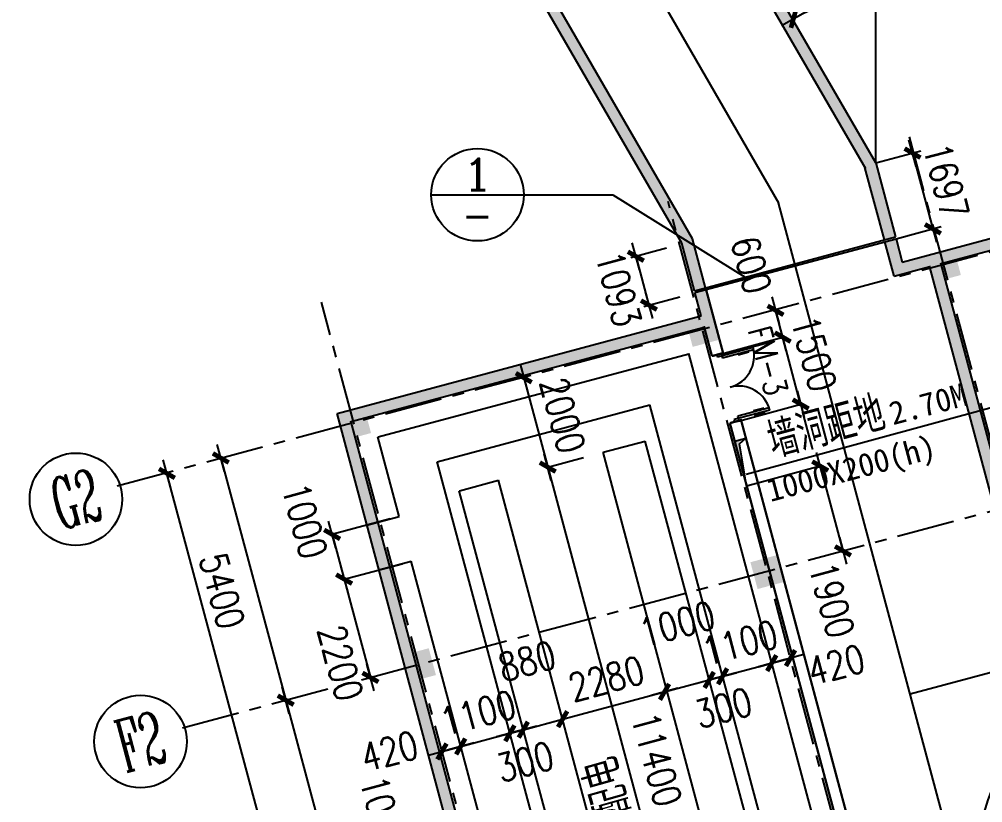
# Model space of a CAD drawing. Extents: x -542930 to 249594, y -301235 to 84515.
# Drawn here: x -74513 to -53689, y -208935 to -191997 of the extents above; entities that cross this region are included whole.
import ezdxf
from ezdxf.enums import TextEntityAlignment as Align

# ---------------------------------------------------------------- set-up
doc = ezdxf.new("R2010")
doc.units = 0
doc.header["$LTSCALE"] = 1000
doc.header["$MEASUREMENT"] = 0
doc.linetypes.add('CENTER', pattern=[2, 1.25, -0.25, 0.25, -0.25])
doc.layers.get('0').update_dxf_attribs({"linetype": 'CONTINUOUS'})
doc.layers.get('DEFPOINTS').update_dxf_attribs({"linetype": 'CONTINUOUS'})
for name, color, linetype in [('A-CH-TEXT', 2, 'CONTINUOUS'), ('A-COLUMN', 5, 'CONTINUOUS'), ('A-GRID', 1, 'CENTER'), ('A-STAIR', 3, 'CONTINUOUS'), ('AXIS', 3, 'CONTINUOUS'), ('AXIS_TEXT', 7, 'CONTINUOUS'), ('PUB_DIM', 3, 'CONTINUOUS'), ('PUB_WINDW', 7, 'CONTINUOUS'), ('TEXT', 7, 'CONTINUOUS'), ('WALL', 255, 'CONTINUOUS'), ('WINDOW', 2, 'CONTINUOUS')]:
    doc.layers.add(name, color=color, linetype=linetype)
doc.styles.add('COMP', font='complex', dxfattribs={"bigfont": 'hztxt'})
doc.styles.add('COMPLEX', font='COMPLEX')
doc.styles.add('DIM_FONT', font='SIMPLEX.shx', dxfattribs={"width": 0.8})
doc.styles.add('HZTXT', font='SimSun.ttf', dxfattribs={"height": 0.8})
doc.styles.add('HZXY', font='romans.shx', dxfattribs={"width": 0.8, "bigfont": 'hztxt.shx'})
doc.dimstyles.new('AXIS200', dxfattribs={"dimscale": 2, "dimtxt": 300, "dimasz": 1, "dimexe": 250, "dimexo": 300, "dimgap": 150, "dimtad": 1, "dimdec": 0, "dimdsep": 46, "dimtxsty": 'DIM_FONT', "dimblk": '_DIMX', "dimblk1": '_DIMX', "dimblk2": '_DIMX', "dimsah": 1, "dimcen": 5, "dimse1": 1, "dimse2": 1, "dimclrt": 7, "dimadec": 0, "dimazin": 0, "dimtfac": 1, "dimtdec": 0, "dimtix": 1, "dimtmove": 2, "dimatfit": 3, "dimldrblk": '_DIMX', "dimfxl": 1, "dimarcsym": 0})

# ---------------------------------------------------------------- blocks, each defined once
blk = doc.blocks.new('_DIMX')
blk.add_line((-150, 0), (150, 0))
at = {"const_width": 50}
blk.add_lwpolyline([(-70, -70), (70, 70)], dxfattribs=at)
blk = doc.blocks.new('*D403')
at = {"layer": 'DEFPOINTS', "color": 0, "transparency": 16777216}
for p in [(4165, -181516), (-17705, -182118), (2111, -182118), (-16597, -183737), (-67586, -200741)]:
    blk.add_point(p, dxfattribs=at)
at = {"layer": 'PUB_DIM', "color": 0, "lineweight": -2, "transparency": 16777216}
blk.add_arc((1918, -182118), 18585, 180.0062, 194.9939, dxfattribs=at)
at = {"layer": 'PUB_DIM', "color": 0, "lineweight": -2, "transparency": 16777216, "xscale": 2, "yscale": 2, "zscale": 2}
for p, rotation in [((-16668, -182118), 90.00308284057766), ((-16034, -186928), 284.9969402081487)]:
    blk.add_blockref('_DIMX', p, dxfattribs=dict(at, rotation=rotation))
at = {"layer": 'PUB_DIM', "color": 7, "transparency": 16777216, "insert": (-15914, -184465), "char_height": 600, "attachment_point": 5, "rotation": 277.5, "style": 'DIM_FONT'}
blk.add_mtext('15°', dxfattribs=at)
blk = doc.blocks.new('*D411')
at = {"layer": 'DEFPOINTS', "color": 0, "transparency": 16777216}
for p in [(-71322, -201815), (-72288, -202074), (-62966, -236864)]:
    blk.add_point(p, dxfattribs=at)
at = {"layer": 'PUB_DIM', "color": 0, "lineweight": -2, "transparency": 16777216}
blk.add_line((-62001, -236604), (-71322, -201817), dxfattribs=at)
at = {"layer": 'PUB_DIM', "color": 0, "lineweight": -2, "transparency": 16777216, "xscale": 2, "yscale": 2, "zscale": 2}
for p, rotation in [((-71322, -201815), 104.9999988065474), ((-62000, -236605), 284.9999988065474)]:
    blk.add_blockref('_DIMX', p, dxfattribs=dict(at, rotation=rotation))
at = {"layer": 'PUB_DIM', "color": 7, "transparency": 16777216, "insert": (-68008, -217364), "char_height": 600, "attachment_point": 5, "rotation": 285, "style": 'DIM_FONT'}
blk.add_mtext('36000', dxfattribs=at)
blk = doc.blocks.new('*D413')
at = {"layer": 'DEFPOINTS', "color": 0, "transparency": 16777216}
for p in [(-63344, -205268), (-61478, -212222), (-66890, -213672)]:
    blk.add_point(p, dxfattribs=at)
at = {"layer": 'PUB_DIM', "color": 0, "lineweight": -2, "transparency": 16777216}
blk.add_line((-68753, -206720), (-66891, -213670), dxfattribs=at)
at = {"layer": 'PUB_DIM', "color": 0, "lineweight": -2, "transparency": 16777216, "xscale": 2, "yscale": 2, "zscale": 2}
for p, rotation in [((-68754, -206718), 105.0000000026927), ((-66890, -213672), 285.0000000026927)]:
    blk.add_blockref('_DIMX', p, dxfattribs=dict(at, rotation=rotation))
at = {"layer": 'PUB_DIM', "color": 7, "transparency": 16777216, "insert": (-68516, -210332), "char_height": 600, "attachment_point": 5, "rotation": 285, "style": 'DIM_FONT'}
blk.add_mtext('7200', dxfattribs=at)
blk = doc.blocks.new('*D220')
at = {"layer": 'DEFPOINTS', "color": 0, "transparency": 16777216}
for p in [(-57041, -197988), (-58167, -198290), (-56886, -198568)]:
    blk.add_point(p, dxfattribs=at)
at = {"layer": 'PUB_DIM', "color": 0, "lineweight": -2, "transparency": 16777216}
for p, q in [((-58168, -198288), (-58168, -198286)), ((-58012, -198869), (-58167, -198290)), ((-58011, -198871), (-58011, -198873))]:
    blk.add_line(p, q, dxfattribs=at)
at = {"layer": 'PUB_DIM', "color": 0, "lineweight": -2, "transparency": 16777216, "xscale": 2, "yscale": 2, "zscale": 2}
for p, rotation in [((-58167, -198290), 284.9894993094923), ((-58012, -198869), 104.9894993094923)]:
    blk.add_blockref('_DIMX', p, dxfattribs=dict(at, rotation=rotation))
at = {"layer": 'PUB_DIM', "color": 7, "transparency": 16777216, "insert": (-58693, -197309), "char_height": 600, "attachment_point": 5, "rotation": 284.9895, "style": 'DIM_FONT'}
blk.add_mtext('600', dxfattribs=at)
blk = doc.blocks.new('_FZH')
blk.add_solid([(-0.5, -0.5), (0.5, -0.5), (-0.5, 0.5), (0.5, 0.5)])
blk = doc.blocks.new('*D221')
at = {"layer": 'DEFPOINTS', "color": 0, "transparency": 16777216}
for p in [(-60221, -196862), (-59938, -197918), (-60904, -198177)]:
    blk.add_point(p, dxfattribs=at)
at = {"layer": 'PUB_DIM', "color": 0, "lineweight": -2, "transparency": 16777216}
blk.add_line((-61187, -197122), (-60905, -198175), dxfattribs=at)
at = {"layer": 'PUB_DIM', "color": 0, "lineweight": -2, "transparency": 16777216, "xscale": 2, "yscale": 2, "zscale": 2}
for p, rotation in [((-61187, -197121), 105.0000231443736), ((-60904, -198177), 285.0000231443736)]:
    blk.add_blockref('_DIMX', p, dxfattribs=dict(at, rotation=rotation))
at = {"layer": 'PUB_DIM', "color": 7, "transparency": 16777216, "insert": (-61563, -197826), "char_height": 600, "attachment_point": 5, "rotation": 285, "style": 'DIM_FONT'}
blk.add_mtext('1093', dxfattribs=at)
blk = doc.blocks.new('_AXISO')
blk.add_circle((0, 0), 0.5)
at = {"layer": 'AXIS_TEXT', "style": 'COMPLEX', "width": 1.041667}
blk.add_attdef('A', text='', height=0.56, dxfattribs=at).set_placement((-0.25, -0.28), (0.25, -0.28), align=Align.FIT)
blk = doc.blocks.new('*D222')
at = {"layer": 'DEFPOINTS', "color": 0, "transparency": 16777216}
for p in [(-66526, -203842), (-65957, -205967), (-66923, -206226)]:
    blk.add_point(p, dxfattribs=at)
at = {"layer": 'PUB_DIM', "color": 0, "lineweight": -2, "transparency": 16777216}
for p, q in [((-67493, -204099), (-67493, -204097)), ((-67492, -204101), (-66923, -206226)), ((-66922, -206228), (-66922, -206230))]:
    blk.add_line(p, q, dxfattribs=at)
at = {"layer": 'PUB_DIM', "color": 0, "lineweight": -2, "transparency": 16777216, "xscale": 2, "yscale": 2, "zscale": 2}
for p, rotation in [((-67492, -204101), 285.0000236851394), ((-66923, -206226), 105.0000236851394)]:
    blk.add_blockref('_DIMX', p, dxfattribs=dict(at, rotation=rotation))
at = {"layer": 'PUB_DIM', "color": 7, "transparency": 16777216, "insert": (-67571, -205912), "char_height": 600, "attachment_point": 5, "rotation": 285, "style": 'DIM_FONT'}
blk.add_mtext('2200', dxfattribs=at)
blk = doc.blocks.new('*D223')
at = {"layer": 'DEFPOINTS', "color": 0, "transparency": 16777216}
for p in [(-62125, -201420), (-59174, -212431), (-60140, -212690)]:
    blk.add_point(p, dxfattribs=at)
at = {"layer": 'PUB_DIM', "color": 0, "lineweight": -2, "transparency": 16777216}
blk.add_line((-63090, -201681), (-60141, -212688), dxfattribs=at)
at = {"layer": 'PUB_DIM', "color": 0, "lineweight": -2, "transparency": 16777216, "xscale": 2, "yscale": 2, "zscale": 2}
for p, rotation in [((-63091, -201679), 105.0006339867913), ((-60140, -212690), 285.0006339867913)]:
    blk.add_blockref('_DIMX', p, dxfattribs=dict(at, rotation=rotation))
at = {"layer": 'PUB_DIM', "color": 7, "transparency": 16777216, "insert": (-60737, -207996), "char_height": 600, "attachment_point": 5, "rotation": 285.0006, "style": 'DIM_FONT'}
blk.add_mtext('11400', dxfattribs=at)
blk = doc.blocks.new('*D224')
at = {"layer": 'DEFPOINTS', "color": 0, "transparency": 16777216}
for p in [(-58102, -204842), (-58507, -204951), (-57843, -205808)]:
    blk.add_point(p, dxfattribs=at)
at = {"layer": 'PUB_DIM', "color": 0, "lineweight": -2, "transparency": 16777216}
for p, q in [((-58251, -205918), (-58252, -205918)), ((-58249, -205917), (-57843, -205808)), ((-57841, -205808), (-57839, -205807))]:
    blk.add_line(p, q, dxfattribs=at)
at = {"layer": 'PUB_DIM', "color": 0, "lineweight": -2, "transparency": 16777216, "xscale": 2, "yscale": 2, "zscale": 2}
for p, rotation in [((-58249, -205917), 14.99999999716102), ((-57843, -205808), 194.999999997161)]:
    blk.add_blockref('_DIMX', p, dxfattribs=dict(at, rotation=rotation))
at = {"layer": 'PUB_DIM', "color": 7, "transparency": 16777216, "insert": (-56858, -205953), "char_height": 600, "attachment_point": 5, "rotation": 15, "style": 'DIM_FONT'}
blk.add_mtext('420', dxfattribs=at)
blk = doc.blocks.new('*D225')
at = {"layer": 'DEFPOINTS', "color": 0, "transparency": 16777216}
for p in [(-58507, -204951), (-59570, -205236), (-58249, -205917)]:
    blk.add_point(p, dxfattribs=at)
at = {"layer": 'PUB_DIM', "color": 0, "lineweight": -2, "transparency": 16777216}
for p, q in [((-59311, -206202), (-58249, -205917)), ((-58247, -205917), (-58245, -205916)), ((-59313, -206202), (-59315, -206203))]:
    blk.add_line(p, q, dxfattribs=at)
at = {"layer": 'PUB_DIM', "color": 0, "lineweight": -2, "transparency": 16777216, "xscale": 2, "yscale": 2, "zscale": 2}
for p, rotation in [((-58249, -205917), 195.0000000000015), ((-59311, -206202), 15.00000000000154)]:
    blk.add_blockref('_DIMX', p, dxfattribs=dict(at, rotation=rotation))
at = {"layer": 'PUB_DIM', "color": 7, "transparency": 16777216, "insert": (-58935, -205480), "char_height": 600, "attachment_point": 5, "rotation": 15, "style": 'DIM_FONT'}
blk.add_mtext('1100', dxfattribs=at)
blk = doc.blocks.new('*D226')
at = {"layer": 'DEFPOINTS', "color": 0, "transparency": 16777216}
for p in [(-59860, -205314), (-60826, -205572), (-59601, -206280)]:
    blk.add_point(p, dxfattribs=at)
at = {"layer": 'PUB_DIM', "color": 0, "lineweight": -2, "transparency": 16777216}
blk.add_line((-60565, -206538), (-59603, -206280), dxfattribs=at)
at = {"layer": 'PUB_DIM', "color": 0, "lineweight": -2, "transparency": 16777216, "xscale": 2, "yscale": 2, "zscale": 2}
for p, rotation in [((-59601, -206280), 15.000000000001), ((-60567, -206538), 195.000000000001)]:
    blk.add_blockref('_DIMX', p, dxfattribs=dict(at, rotation=rotation))
at = {"layer": 'PUB_DIM', "color": 7, "transparency": 16777216, "insert": (-60292, -205068), "char_height": 600, "attachment_point": 5, "rotation": 15, "style": 'DIM_FONT'}
blk.add_mtext('1000', dxfattribs=at)
blk = doc.blocks.new('*D227')
at = {"layer": 'DEFPOINTS', "color": 0, "transparency": 16777216}
for p in [(-56236, -201397), (-55744, -203232), (-56710, -203491)]:
    blk.add_point(p, dxfattribs=at)
at = {"layer": 'PUB_DIM', "color": 0, "lineweight": -2, "transparency": 16777216}
blk.add_line((-57201, -201658), (-56711, -203489), dxfattribs=at)
at = {"layer": 'PUB_DIM', "color": 0, "lineweight": -2, "transparency": 16777216, "xscale": 2, "yscale": 2, "zscale": 2}
for p, rotation in [((-57202, -201656), 105.0000236851386), ((-56710, -203491), 285.0000236851386)]:
    blk.add_blockref('_DIMX', p, dxfattribs=dict(at, rotation=rotation))
at = {"layer": 'PUB_DIM', "color": 7, "transparency": 16777216, "insert": (-56951, -204550), "char_height": 600, "attachment_point": 5, "rotation": 285, "style": 'DIM_FONT'}
blk.add_mtext('1900', dxfattribs=at)
blk = doc.blocks.new('*D229')
at = {"layer": 'DEFPOINTS', "color": 0, "transparency": 16777216}
for p in [(-64748, -200032), (-63344, -205266), (-68754, -206717)]:
    blk.add_point(p, dxfattribs=at)
at = {"layer": 'PUB_DIM', "color": 0, "lineweight": -2, "transparency": 16777216}
blk.add_line((-70157, -201484), (-68754, -206715), dxfattribs=at)
at = {"layer": 'PUB_DIM', "color": 0, "lineweight": -2, "transparency": 16777216, "xscale": 2, "yscale": 2, "zscale": 2}
for p, rotation in [((-70157, -201482), 105.007808368722), ((-68754, -206717), 285.007808368722)]:
    blk.add_blockref('_DIMX', p, dxfattribs=dict(at, rotation=rotation))
at = {"layer": 'PUB_DIM', "color": 7, "transparency": 16777216, "insert": (-70129, -204356), "char_height": 600, "attachment_point": 5, "rotation": 285.0078, "style": 'DIM_FONT'}
blk.add_mtext('5400', dxfattribs=at)
blk = doc.blocks.new('*D230')
at = {"layer": 'DEFPOINTS', "color": 0, "transparency": 16777216}
for p in [(-65042, -209863), (-64783, -210829), (-65749, -211088)]:
    blk.add_point(p, dxfattribs=at)
at = {"layer": 'PUB_DIM', "color": 0, "lineweight": -2, "transparency": 16777216}
blk.add_line((-66007, -210124), (-65750, -211086), dxfattribs=at)
at = {"layer": 'PUB_DIM', "color": 0, "lineweight": -2, "transparency": 16777216, "xscale": 2, "yscale": 2, "zscale": 2}
for p, rotation in [((-66008, -210122), 105.0000236851484), ((-65749, -211088), 285.0000236851483)]:
    blk.add_blockref('_DIMX', p, dxfattribs=dict(at, rotation=rotation))
at = {"layer": 'PUB_DIM', "color": 7, "transparency": 16777216, "insert": (-66654, -209168), "char_height": 600, "attachment_point": 5, "rotation": 285, "style": 'DIM_FONT'}
blk.add_mtext('1000', dxfattribs=at)
blk = doc.blocks.new('*D231')
at = {"layer": 'DEFPOINTS', "color": 0, "transparency": 16777216}
for p in [(-59860, -205314), (-59570, -205236), (-59311, -206202)]:
    blk.add_point(p, dxfattribs=at)
at = {"layer": 'PUB_DIM', "color": 0, "lineweight": -2, "transparency": 16777216}
for p, q in [((-59603, -206280), (-59605, -206281)), ((-59601, -206280), (-59311, -206202)), ((-59309, -206201), (-59307, -206201))]:
    blk.add_line(p, q, dxfattribs=at)
at = {"layer": 'PUB_DIM', "color": 0, "lineweight": -2, "transparency": 16777216, "xscale": 2, "yscale": 2, "zscale": 2}
for p, rotation in [((-59311, -206202), 194.9999999999883), ((-59601, -206280), 14.99999999998836)]:
    blk.add_blockref('_DIMX', p, dxfattribs=dict(at, rotation=rotation))
at = {"layer": 'PUB_DIM', "color": 7, "transparency": 16777216, "insert": (-59294, -206887), "char_height": 600, "attachment_point": 5, "rotation": 15, "style": 'DIM_FONT'}
blk.add_mtext('300', dxfattribs=at)
blk = doc.blocks.new('*D232')
at = {"layer": 'DEFPOINTS', "color": 0, "transparency": 16777216}
for p in [(-60826, -205572), (-63028, -206162), (-60567, -206538)]:
    blk.add_point(p, dxfattribs=at)
at = {"layer": 'PUB_DIM', "color": 0, "lineweight": -2, "transparency": 16777216}
for p, q in [((-62769, -207128), (-60567, -206538)), ((-60565, -206538), (-60563, -206537)), ((-62771, -207129), (-62773, -207129))]:
    blk.add_line(p, q, dxfattribs=at)
at = {"layer": 'PUB_DIM', "color": 0, "lineweight": -2, "transparency": 16777216, "xscale": 2, "yscale": 2, "zscale": 2}
for p, rotation in [((-60567, -206538), 195.0000000000025), ((-62769, -207128), 15.0000000000025)]:
    blk.add_blockref('_DIMX', p, dxfattribs=dict(at, rotation=rotation))
at = {"layer": 'PUB_DIM', "color": 7, "transparency": 16777216, "insert": (-61823, -206254), "char_height": 600, "attachment_point": 5, "rotation": 15, "style": 'DIM_FONT'}
blk.add_mtext('2280', dxfattribs=at)
blk = doc.blocks.new('*D233')
at = {"layer": 'DEFPOINTS', "color": 0, "transparency": 16777216}
for p in [(-63028, -206162), (-63878, -206390), (-62769, -207128)]:
    blk.add_point(p, dxfattribs=at)
at = {"layer": 'PUB_DIM', "color": 0, "lineweight": -2, "transparency": 16777216}
blk.add_line((-63617, -207356), (-62771, -207129), dxfattribs=at)
at = {"layer": 'PUB_DIM', "color": 0, "lineweight": -2, "transparency": 16777216, "xscale": 2, "yscale": 2, "zscale": 2}
for p, rotation in [((-62769, -207128), 15.00000000000005), ((-63619, -207356), 195)]:
    blk.add_blockref('_DIMX', p, dxfattribs=dict(at, rotation=rotation))
at = {"layer": 'PUB_DIM', "color": 7, "transparency": 16777216, "insert": (-63537, -205876), "char_height": 600, "attachment_point": 5, "rotation": 15, "style": 'DIM_FONT'}
blk.add_mtext('880', dxfattribs=at)
blk = doc.blocks.new('*D234')
at = {"layer": 'DEFPOINTS', "color": 0, "transparency": 16777216}
for p in [(-64168, -206468), (-63878, -206390), (-63619, -207356)]:
    blk.add_point(p, dxfattribs=at)
at = {"layer": 'PUB_DIM', "color": 0, "lineweight": -2, "transparency": 16777216}
for p, q in [((-63909, -207434), (-63619, -207356)), ((-63617, -207356), (-63615, -207355)), ((-63911, -207434), (-63913, -207435))]:
    blk.add_line(p, q, dxfattribs=at)
at = {"layer": 'PUB_DIM', "color": 0, "lineweight": -2, "transparency": 16777216, "xscale": 2, "yscale": 2, "zscale": 2}
for p, rotation in [((-63909, -207434), 14.99999999999411), ((-63619, -207356), 194.9999999999941)]:
    blk.add_blockref('_DIMX', p, dxfattribs=dict(at, rotation=rotation))
at = {"layer": 'PUB_DIM', "color": 7, "transparency": 16777216, "insert": (-63581, -208052), "char_height": 600, "attachment_point": 5, "rotation": 15, "style": 'DIM_FONT'}
blk.add_mtext('300', dxfattribs=at)
blk = doc.blocks.new('*D235')
at = {"layer": 'DEFPOINTS', "color": 0, "transparency": 16777216}
for p in [(-64168, -206468), (-65230, -206753), (-63909, -207434)]:
    blk.add_point(p, dxfattribs=at)
at = {"layer": 'PUB_DIM', "color": 0, "lineweight": -2, "transparency": 16777216}
for p, q in [((-64972, -207719), (-63909, -207434)), ((-63907, -207433), (-63905, -207433)), ((-64973, -207719), (-64975, -207720))]:
    blk.add_line(p, q, dxfattribs=at)
at = {"layer": 'PUB_DIM', "color": 0, "lineweight": -2, "transparency": 16777216, "xscale": 2, "yscale": 2, "zscale": 2}
for p, rotation in [((-63909, -207434), 195.0000000000013), ((-64972, -207719), 15.00000000000123)]:
    blk.add_blockref('_DIMX', p, dxfattribs=dict(at, rotation=rotation))
at = {"layer": 'PUB_DIM', "color": 7, "transparency": 16777216, "insert": (-64596, -206997), "char_height": 600, "attachment_point": 5, "rotation": 15, "style": 'DIM_FONT'}
blk.add_mtext('1100', dxfattribs=at)
blk = doc.blocks.new('*D236')
at = {"layer": 'DEFPOINTS', "color": 0, "transparency": 16777216}
for p in [(-65230, -206753), (-65636, -206861), (-64972, -207719)]:
    blk.add_point(p, dxfattribs=at)
at = {"layer": 'PUB_DIM', "color": 0, "lineweight": -2, "transparency": 16777216}
for p, q in [((-65379, -207828), (-65381, -207828)), ((-65377, -207827), (-64972, -207719)), ((-64970, -207718), (-64968, -207718))]:
    blk.add_line(p, q, dxfattribs=at)
at = {"layer": 'PUB_DIM', "color": 0, "lineweight": -2, "transparency": 16777216, "xscale": 2, "yscale": 2, "zscale": 2}
for p, rotation in [((-65377, -207827), 15.00000000000322), ((-64972, -207719), 195.0000000000032)]:
    blk.add_blockref('_DIMX', p, dxfattribs=dict(at, rotation=rotation))
at = {"layer": 'PUB_DIM', "color": 7, "transparency": 16777216, "insert": (-66513, -207820), "char_height": 600, "attachment_point": 5, "rotation": 15, "style": 'DIM_FONT'}
blk.add_mtext('420', dxfattribs=at)
blk = doc.blocks.new('*D237')
at = {"layer": 'DEFPOINTS', "color": 0, "transparency": 16777216}
for p in [(-56886, -198567), (-58012, -198869), (-56497, -200015)]:
    blk.add_point(p, dxfattribs=at)
at = {"layer": 'PUB_DIM', "color": 0, "lineweight": -2, "transparency": 16777216}
blk.add_line((-57624, -200316), (-58011, -198871), dxfattribs=at)
at = {"layer": 'PUB_DIM', "color": 0, "lineweight": -2, "transparency": 16777216, "xscale": 2, "yscale": 2, "zscale": 2}
for p, rotation in [((-58012, -198869), 105.0188313818911), ((-57623, -200318), 285.018831381891)]:
    blk.add_blockref('_DIMX', p, dxfattribs=dict(at, rotation=rotation))
at = {"layer": 'PUB_DIM', "color": 7, "transparency": 16777216, "insert": (-57337, -199224), "char_height": 600, "attachment_point": 5, "rotation": 285.0188, "style": 'DIM_FONT'}
blk.add_mtext('1500', dxfattribs=at)
blk = doc.blocks.new('*D238')
at = {"layer": 'DEFPOINTS', "color": 0, "transparency": 16777216}
for p in [(-66785, -202876), (-66526, -203842), (-67492, -204101)]:
    blk.add_point(p, dxfattribs=at)
at = {"layer": 'PUB_DIM', "color": 0, "lineweight": -2, "transparency": 16777216}
blk.add_line((-67750, -203137), (-67493, -204099), dxfattribs=at)
at = {"layer": 'PUB_DIM', "color": 0, "lineweight": -2, "transparency": 16777216, "xscale": 2, "yscale": 2, "zscale": 2}
for p, rotation in [((-67751, -203135), 105.000023685141), ((-67492, -204101), 285.0000236851411)]:
    blk.add_blockref('_DIMX', p, dxfattribs=dict(at, rotation=rotation))
at = {"layer": 'PUB_DIM', "color": 7, "transparency": 16777216, "insert": (-68345, -202839), "char_height": 600, "attachment_point": 5, "rotation": 285, "style": 'DIM_FONT'}
blk.add_mtext('1000', dxfattribs=at)
blk = doc.blocks.new('*D239')
at = {"layer": 'DEFPOINTS', "color": 0, "transparency": 16777216}
for p in [(-62643, -199488), (-62125, -201420), (-63091, -201679)]:
    blk.add_point(p, dxfattribs=at)
at = {"layer": 'PUB_DIM', "color": 0, "lineweight": -2, "transparency": 16777216}
for p, q in [((-63609, -199745), (-63610, -199743)), ((-63609, -199747), (-63091, -201679)), ((-63090, -201681), (-63090, -201683))]:
    blk.add_line(p, q, dxfattribs=at)
at = {"layer": 'PUB_DIM', "color": 0, "lineweight": -2, "transparency": 16777216, "xscale": 2, "yscale": 2, "zscale": 2}
for p, rotation in [((-63609, -199747), 285.0000236851413), ((-63091, -201679), 105.0000236851413)]:
    blk.add_blockref('_DIMX', p, dxfattribs=dict(at, rotation=rotation))
at = {"layer": 'PUB_DIM', "color": 7, "transparency": 16777216, "insert": (-62770, -200557), "char_height": 600, "attachment_point": 5, "rotation": 285, "style": 'DIM_FONT'}
blk.add_mtext('2000', dxfattribs=at)
blk = doc.blocks.new('M_A20TUI')
for p, q in [((-0.467, 0.471), (-0.467, -0.062)), ((-0.433, 0.47), (-0.433, 0.004)), ((0.433, 0.47), (0.433, 0.004)), ((0.467, 0.471), (0.467, -0.062)), ((-0.483, 0.396), (-0.483, 0.235)), ((-0.417, 0.396), (-0.417, 0.235)), ((0.417, 0.396), (0.417, 0.235)), ((0.483, 0.396), (0.483, 0.235)), ((-0.5, 0.004), (-0.433, 0.004)), ((-0.5, 0.004), (-0.5, -0.062)), ((0.5, 0.004), (0.433, 0.004)), ((0.5, 0.004), (0.5, -0.062)), ((-0.5, -0.062), (-0.467, -0.062)), ((0.5, -0.062), (0.467, -0.062))]:
    blk.add_line(p, q)
for centre, start, end in [((-0.467, 0.004), 0, 90), ((0.467, 0.004), 90, 180)]:
    blk.add_arc(centre, 0.467, start, end)
blk = doc.blocks.new('*D243')
at = {"layer": 'DEFPOINTS', "color": 0, "transparency": 16777216}
for p in [(-61982, -184644), (-56002, -191205), (-57218, -191732), (-56002, -195104), (-56002, -195104)]:
    blk.add_point(p, dxfattribs=at)
at = {"layer": 'PUB_DIM', "color": 0, "lineweight": -2, "transparency": 16777216}
blk.add_arc((-56002, -195104), 3585, 90.032, 119.7261, dxfattribs=at)
at = {"layer": 'PUB_DIM', "color": 0, "lineweight": -2, "transparency": 16777216, "xscale": 2, "yscale": 2, "zscale": 2}
for p, rotation in [((-56002, -191519), 0.01598214369621535), ((-57781, -191992), 209.7421116060184)]:
    blk.add_blockref('_DIMX', p, dxfattribs=dict(at, rotation=rotation))
at = {"layer": 'PUB_DIM', "color": 7, "transparency": 16777216, "insert": (-56938, -190991), "char_height": 400, "attachment_point": 5, "rotation": 12.8326, "style": 'DIM_FONT'}
blk.add_mtext('30°', dxfattribs=at)
blk = doc.blocks.new('*D244')
at = {"layer": 'DEFPOINTS', "color": 0, "transparency": 16777216}
for p in [(-54240, -194632), (-53800, -196271), (-54766, -196530)]:
    blk.add_point(p, dxfattribs=at)
at = {"layer": 'PUB_DIM', "color": 0, "lineweight": -2, "transparency": 16777216}
blk.add_line((-55205, -194892), (-54767, -196528), dxfattribs=at)
at = {"layer": 'PUB_DIM', "color": 0, "lineweight": -2, "transparency": 16777216, "xscale": 2, "yscale": 2, "zscale": 2}
for p, rotation in [((-55206, -194891), 105.0000231443746), ((-54766, -196530), 285.0000231443746)]:
    blk.add_blockref('_DIMX', p, dxfattribs=dict(at, rotation=rotation))
at = {"layer": 'PUB_DIM', "color": 7, "transparency": 16777216, "insert": (-54481, -195495), "char_height": 600, "attachment_point": 5, "rotation": 285, "style": 'DIM_FONT'}
blk.add_mtext('1697', dxfattribs=at)

msp = doc.modelspace()

# ---------------------------------------------------------------- hatches: boundary and pattern name
at = {"layer": 'PUB_DIM'}
for points in [[(-66335.292, -173798.901), (-64072.705, -165354.812), (-64072.705, -165321.944), (-64322.627, -165321.944), (-66576.265, -173732.636, 0.203593665), (-64588.606, -189231.016), (-60194.681, -196841.517), (-59919.825, -197867.292), (-59678.344, -197802.587), (-59961.718, -196745.02), (-64370.931, -189108.04, -0.200650299)], [(-54576.498, -197327.712), (-54589.439, -197279.415), (-54542.902, -197266.946), (-54607.606, -197025.464), (-55427.765, -197245.226), (-55562.351, -196742.944), (-55803.832, -196807.649), (-55674.423, -197290.612), (-55604.541, -197551.412), (-54830.92, -197344.12), (-54817.979, -197392.417)], [(-59667.501, -197843.055), (-59908.982, -197907.76), (-59774.431, -198409.913), (-59822.727, -198422.854), (-59758.023, -198664.335), (-59709.726, -198651.394), (-59696.785, -198699.691), (-59455.303, -198634.986)]]:
    msp.add_hatch(color=256, dxfattribs=at).paths.add_polyline_path(points)
h = msp.add_hatch(color=256, dxfattribs=at)
h.paths.add_polyline_path([(-59823.621, -165918.079), (-59823.621, -165914.66), (-59822.705, -165883.751), (-59822.705, -165321.944), (-60072.705, -165321.944), (-60072.705, -165883.751), (-62477.796, -174859.672, 0.104425509), (-62876.715, -181461.093), (-62624.25, -181461.093, -0.105030324), (-62237.239, -174925.823)])
h.paths.add_polyline_path([(-62624.25, -181461.093), (-62876.715, -181461.093, 0.094207506), (-60907.825, -187105.916), (-56234.511, -195200.333), (-55814.641, -196767.309), (-55573.16, -196702.604), (-56001.548, -195103.837), (-60690.184, -186982.881, -0.093654199)])
h = msp.add_hatch(color=256, dxfattribs=at)
h.paths.add_polyline_path([(-54607.606, -197025.464), (-54542.902, -197266.946), (-51666.621, -196496.247), (-51693.222, -196244.556)])
h.paths.add_polyline_path([(-49423.666, -195895.249), (-49415.638, -195925.21), (-49318.456, -195899.17), (-49391.307, -195627.759), (-51693.222, -196244.556), (-51666.621, -196496.247)])
h.paths.add_polyline_path([(-53420.422, -202608.167), (-53178.941, -202543.462), (-54581.411, -197309.377), (-54822.892, -197374.081)])
h.paths.add_polyline_path([(-49864.86, -201980.392), (-49929.565, -201738.911), (-53115.876, -202592.679), (-53051.171, -202834.161)])
h.paths.add_polyline_path([(-47832.345, -201435.782), (-47913.711, -201132.646), (-48013.168, -201159.295), (-47996.638, -201220.985), (-48770.454, -201428.328), (-48705.749, -201669.81)])
h.paths.add_polyline_path([(-47819.983, -201107.531), (-47913.711, -201132.646), (-47832.345, -201435.782), (-47738.748, -201410.703)])
h.paths.add_polyline_path([(-49222.453, -195873.446), (-49318.456, -195899.17), (-47913.711, -201132.646), (-47819.983, -201107.531)])
h.paths.add_polyline_path([(-48013.168, -201159.295), (-47913.711, -201132.646), (-49318.456, -195899.17), (-49415.638, -195925.21)])
h = msp.add_hatch(color=256, dxfattribs=at)
h.paths.add_polyline_path([(-64065.136, -212914.398), (-64306.618, -212979.103), (-62908.993, -218195.109), (-62667.512, -218130.404)])
h.paths.add_polyline_path([(-64306.618, -212979.103), (-64065.136, -212914.398), (-65928.632, -205959.737), (-66170.114, -206024.442)])
h.paths.add_polyline_path([(-66170.114, -206024.442), (-65928.632, -205959.737), (-67331.101, -200725.652), (-67572.583, -200790.356)])
h.paths.add_polyline_path([(-59757.057, -198664.077), (-59821.762, -198422.595), (-67355.896, -200441.364), (-67291.191, -200682.845)])
at = {"layer": 'PUB_WINDW'}
msp.add_hatch(color=256, dxfattribs=at).paths.add_polyline_path([(-59049.374, -201116.548), (-58791.043, -202080.653), (-58942.73, -201174.498), (-58807.893, -201051.843)])

# ---------------------------------------------------------------- linework, layer by layer
for p, q in [((-56001.548, -195103.837), (-56001.548, -191204.808)), ((-65610.655, -195790.827), (-63610.655, -195790.827))]:
    msp.add_line(p, q)
at = {"color": 6}
for p, q in [((-66759.374, -201026.925), (-60042.238, -199227.071)), ((-54559.484, -219685.121), (-60041.272, -199226.812)), ((-65481.689, -201564.555), (-60883.794, -200332.55)), ((-57800.259, -211840.458), (-60883.794, -200332.55)), ((-66303.572, -202747.318), (-66764.204, -201028.219)), ((-61893.179, -201358.767), (-60984.63, -201115.321)), ((-58039.005, -212108.54), (-60984.63, -201115.321)), ((-58947.555, -212351.986), (-61893.179, -201358.767)), ((-62398.155, -213072.462), (-65481.689, -201564.555)), ((-63092.171, -201681.188), (-62319.43, -201474.132)), ((-64998.144, -202190.741), (-64152.613, -201964.181)), ((-61206.989, -212957.4), (-64152.613, -201964.181)), ((-62057.349, -213185.254), (-65002.974, -202192.035)), ((-66998.334, -202933.479), (-66303.572, -202747.318)), ((-66739.515, -203899.405), (-66044.753, -203713.244)), ((-64440.083, -209701.957), (-66044.753, -203713.244))]:
    msp.add_line(p, q, dxfattribs=at)
msp.add_circle((-64610.655, -195790.827), 1000)
at = {"layer": 'A-GRID'}
for p, q in [((-72393.552, -202082.133), (2775.489, -181940.616)), ((-70982.762, -207313.989), (3490.333, -187358.951)), ((-43572.53, -238208.93), (-55273.489, -194540.357)), ((-53720.553, -221192.614), (-60487.645, -195937.486)), ((-57955.353, -235524.67), (-67979.918, -198112.481))]:
    msp.add_line(p, q, dxfattribs=at)
at = {"layer": 'A-STAIR'}
for p, q in [((-55256.572, -206577.693), (3015.423, -191006.642)), ((-50535.464, -224197.108), (-58100.118, -195965.434)), ((-59919.825, -197867.292), (-55573.16, -196702.604)), ((-59909.016, -197907.632), (-55562.351, -196742.944)), ((-59908.982, -197907.76), (-55803.798, -196807.777))]:
    msp.add_line(p, q, dxfattribs=at)
msp.add_arc((-47905.964, -210828.315), 6000, 105, 195, dxfattribs=at)
at = {"layer": 'PUB_DIM'}
for p, q in [((-66367.876, -181649.077), (-58100.118, -195965.434)), ((-56001.548, -195103.837), (-55025.861, -194842.401)), ((-63610.655, -195790.827), (-61687.059, -195790.827)), ((-61687.059, -195790.827), (-58822.6, -197573.29)), ((-55562.609, -196741.977), (-54586.922, -196480.542)), ((-61297.611, -197150.133), (-60521.732, -196942.237)), ((-61010.961, -198205.274), (-60235.082, -197997.377)), ((-58009.087, -198879.398), (-59355.242, -199245.915)), ((-57620.994, -200325.835), (-58967.149, -200692.352)), ((-53455.39, -200384.674), (-58805.116, -201841.24)), ((-58942.73, -201174.498), (-58807.893, -201051.843)), ((-58791.043, -202080.653), (-58942.73, -201174.498)), ((-57201.176, -201657.755), (-58547.331, -202024.272)), ((-67755.132, -203126.711), (-66499.428, -202790.247)), ((-67493.406, -204103.482), (-66237.702, -203767.018))]:
    msp.add_line(p, q, dxfattribs=at)
at = {"layer": 'WALL', "color": 54}
for p, q in [((-55427.765, -197245.226), (2740.911, -181658.951)), ((-56001.548, -195103.837), (-60691.318, -186980.916)), ((-56218.054, -195228.837), (-60907.825, -187105.916)), ((-60194.681, -196841.517), (-64588.606, -189231.016)), ((-59961.718, -196745.02), (-64372.099, -189106.016)), ((-56001.548, -195103.837), (-55573.16, -196702.604)), ((-55814.641, -196767.309), (-56234.63, -195199.889)), ((-54589.439, -197279.415), (-49423.666, -195895.249)), ((-59678.344, -197802.587), (-59961.718, -196745.02)), ((-55562.351, -196742.944), (-55427.765, -197245.226)), ((-59919.825, -197867.292), (-60194.681, -196841.517)), ((-55604.541, -197551.412), (-55803.832, -196807.649)), ((-55604.541, -197551.412), (-54830.92, -197344.12)), ((-53339.188, -202911.335), (-54836.097, -197324.802)), ((-53162.412, -202605.149), (-54594.615, -197260.097)), ((-59774.431, -198409.913), (-59909.016, -197907.632)), ((-67645.315, -200518.914), (-59774.431, -198409.913)), ((-67339.129, -200695.69), (-59709.726, -198651.394)), ((-61431.573, -223708.917), (-67645.315, -200518.914)), ((-61476.863, -222573.966), (-67344.306, -200676.371)), ((-59049.374, -201116.548), (-58807.893, -201051.843)), ((-58791.043, -202080.653), (-58549.561, -202015.949))]:
    msp.add_line(p, q, dxfattribs=at)
at = {"layer": 'WALL', "color": 54, "const_width": 50}
for points in [[(-59667.501, -197843.055), (-59300.017, -199214.524)], [(-59714.902, -198632.076), (-59541.498, -199279.229)], [(-59541.498, -199279.229), (-59277.05, -199208.37)], [(-59153.585, -200727.626), (-53625.564, -221358.486)], [(-59153.441, -200728.163), (-58888.921, -200657.285)], [(-58911.96, -200663.459), (-53319.377, -221535.263)]]:
    msp.add_lwpolyline(points, dxfattribs=at)

# ---------------------------------------------------------------- block references
at = {"layer": 'A-COLUMN', "xscale": 600.0000000000092, "yscale": 600, "zscale": 599.9999999999989, "rotation": 15.00000000000287}
for p in [(-54528.21, -197314.738), (-59745.094, -198712.582), (-67277.024, -200730.764), (-58342.466, -203947.95), (-65874.606, -205962.842)]:
    msp.add_blockref('_FZH', p, dxfattribs=at)
at = {"layer": 'AXIS'}
ref = msp.add_blockref('_AXISO', (-73288.346, -202375.37), dxfattribs=dict(at, xscale=1999.999999999963, yscale=2000, zscale=2000, rotation=14.99999999999993))
ref.add_attrib('A', 'G2', dxfattribs={"layer": 'AXIS_TEXT', "height": 1120, "rotation": 15, "style": 'COMPLEX', "width": 0.506757}).set_placement((-73626.371, -203045.698), (-72660.445, -202786.879), align=Align.FIT)
ref = msp.add_blockref('_AXISO', (-71891.124, -207611.943), dxfattribs=dict(at, xscale=1999.999999999963, yscale=2000, zscale=2000, rotation=14.99999999999993))
ref.add_attrib('A', 'F2', dxfattribs={"layer": 'AXIS_TEXT', "height": 1120, "rotation": 15, "style": 'COMPLEX', "width": 0.551471}).set_placement((-72229.148, -208282.271), (-71263.222, -208023.452), align=Align.FIT)
at = {"layer": 'WINDOW', "xscale": 1500.000000000008, "yscale": 1500, "zscale": 1499.999999999997, "rotation": 285.0000000000007}
msp.add_blockref('M_A20TUI', (-59153.695, -199951.774), dxfattribs=at)

# ---------------------------------------------------------------- texts
at = {"style": 'COMP'}
for tag, text, width, p, p2 in [('1', '1', 2.333333, (-64950.655, -195690.827), (-64270.655, -195690.827)), ('-', '-', 1.166667, (-64950.655, -196570.827), (-64270.655, -196570.827))]:
    msp.add_attdef(tag, text=text, height=680, dxfattribs=dict(at, width=width)).set_placement(p, p2, align=Align.FIT)
at = {"layer": 'A-CH-TEXT', "color": 7, "style": 'HZXY', "width": 0.8}
for s, height, rotation, p in [('FM-3', 500, 285, (-58767.44, -198715.451)), ('墙洞距地', 800, 15, (-58207.076, -201524.934)), ('一号变配电', 800, 105.806709, (-60736.761, -210949.114))]:
    msp.add_text(s, height=height, rotation=rotation, dxfattribs=at).set_placement(p)
at = {"layer": 'TEXT', "style": 'HZTXT'}
for s, p in [('2.70M', (-55630.069, -200774.576)), ('1000X200(h)', (-58278.673, -202435.395))]:
    msp.add_text(s, height=500, rotation=15, dxfattribs=at).set_placement(p)

# ---------------------------------------------------------------- dimensions: what is measured, and where the dimension line sits
at = {"layer": 'PUB_DIM'}
dim = msp.add_angular_dim_2l(base=(-16596.827, -183737.432), line1=((2111.018, -182117.607), (-17704.997, -182117.607)), line2=((-67585.787, -200741.076), (4164.894, -181515.508)), dimstyle='AXIS200', override={"dimazin": 2}, dxfattribs=at)
dim.commit()
dim.dimension.update_dxf_attribs({"geometry": '*D403', "text_midpoint": (-15913.682, -184465.174)})
dim = msp.add_angular_dim_2l(base=(-57218.199, -191731.613), line1=((-56001.548, -195103.837), (-61981.88, -184643.857)), line2=((-56001.548, -195103.837), (-56001.548, -191204.808)), dimstyle='AXIS200', override={"dimtxt": 200, "dimgap": 100, "dimazin": 2}, dxfattribs=at)
dim.commit()
dim.dimension.update_dxf_attribs({"geometry": '*D243', "text_midpoint": (-56938.356, -190991.284), "dimtype": 162})
for base, p1, p2, angle, picture, middle, dimtype in [((-54766.325, -196529.648), (-54239.598, -194631.721), (-53800.399, -196270.829), 285.0000231, '*D244', (-54481.453, -195495.277), 161), ((-58167.017, -198289.568), (-56885.663, -198567.633), (-57040.852, -197988.035), 104.9894993, '*D220', (-58692.512, -197308.935), 161), ((-60904.059, -198176.629), (-60221.121, -196861.686), (-59938.133, -197917.81), 285.0000231, '*D221', (-61562.568, -197825.83), 161), ((-58011.921, -198868.775), (-56497.207, -200015.425), (-56885.911, -198566.664), 105.0188314, '*D237', (-57337.148, -199223.664), 161), ((-56710.051, -203490.657), (-56235.768, -201397.004), (-55744.125, -203231.838), 285.0000237, '*D227', (-56950.645, -204550.46), 161), ((-60140.345, -212690.239), (-62124.968, -201419.84), (-59174.304, -212431.378), 285.000634, '*D223', (-60737.232, -207995.724), 161), ((-67491.989, -204101.032), (-66784.882, -202876.287), (-66526.063, -203842.212), 285.0000237, '*D238', (-68344.534, -202838.857), 161), ((-66922.586, -206226.069), (-66526.063, -203842.212), (-65956.66, -205967.249), 285.0000237, '*D222', (-67570.738, -205912.028), 161), ((-59600.889, -206279.504), (-60825.626, -205572.395), (-59859.708, -205313.578), 15, '*D226', (-60292.308, -205068.296), 161), ((-57842.739, -205808.409), (-58507.421, -204951.233), (-58101.558, -204842.483), 15, '*D224', (-56858.286, -205952.718), 161), ((-66890.174, -213672.376), (-63344.485, -205268.332), (-61478.366, -212222.287), 285, '*D413', (-68515.739, -210331.696), 160), ((-62768.875, -207128.363), (-63878.056, -206390.291), (-63027.694, -206162.437), 15, '*D233', (-63537.362, -205875.869), 161), ((-59311.117, -206201.859), (-59859.708, -205313.578), (-59569.936, -205235.934), 15, '*D231', (-59293.51, -206887.158), 161), ((-63619.237, -207356.217), (-64167.832, -206467.936), (-63878.056, -206390.291), 15, '*D234', (-63581.41, -208052.406), 161), ((-64971.533, -207718.563), (-65635.694, -206861.248), (-65230.352, -206752.637), 15, '*D236', (-66512.622, -207820.04), 161), ((-65749.06, -211087.975), (-65041.954, -209863.23), (-64783.134, -210829.155), 285.0000237, '*D230', (-66654.402, -209168.368), 161)]:
    dim = msp.add_linear_dim(base=base, p1=p1, p2=p2, angle=angle, dimstyle='AXIS200', dxfattribs=at)
    dim.commit()
    dim.dimension.update_dxf_attribs({"geometry": picture, "text_midpoint": middle, "dimtype": dimtype})
for p1, p2, picture, middle in [((-62642.607, -199487.988), (-62124.969, -201419.839), '*D239', (-62770.158, -200557.441)), ((-59569.936, -205235.934), (-58507.422, -204951.234), '*D225', (-58935.151, -205479.954)), ((-63027.694, -206162.437), (-60825.626, -205572.395), '*D232', (-61823.132, -206253.786)), ((-65230.352, -206752.637), (-64167.832, -206467.936), '*D235', (-64595.565, -206996.657))]:
    dim = msp.add_aligned_dim(p1=p1, p2=p2, distance=-1000, dimstyle='AXIS200', dxfattribs=at)
    dim.commit()
    dim.dimension.update_dxf_attribs({"geometry": picture, "text_midpoint": middle})
for base, p1, p2, angle, text, picture, middle in [((-68753.923, -206716.773), (-64747.651, -200031.594), (-63344.21, -205266.454), 285.0078084, '5400', '*D229', (-70128.873, -204356.438)), ((-71322.404, -201814.735), (-62966.181, -236864.29), (-72288.329, -202073.554), 104.9999988, '36000', '*D411', (-68008.193, -217363.862))]:
    dim = msp.add_linear_dim(base=base, p1=p1, p2=p2, angle=angle, text=text, dimstyle='AXIS200', dxfattribs=at)
    dim.commit()
    dim.dimension.update_dxf_attribs({"geometry": picture, "text_midpoint": middle, "dimtype": 161})

doc.saveas('drawing.dxf')
